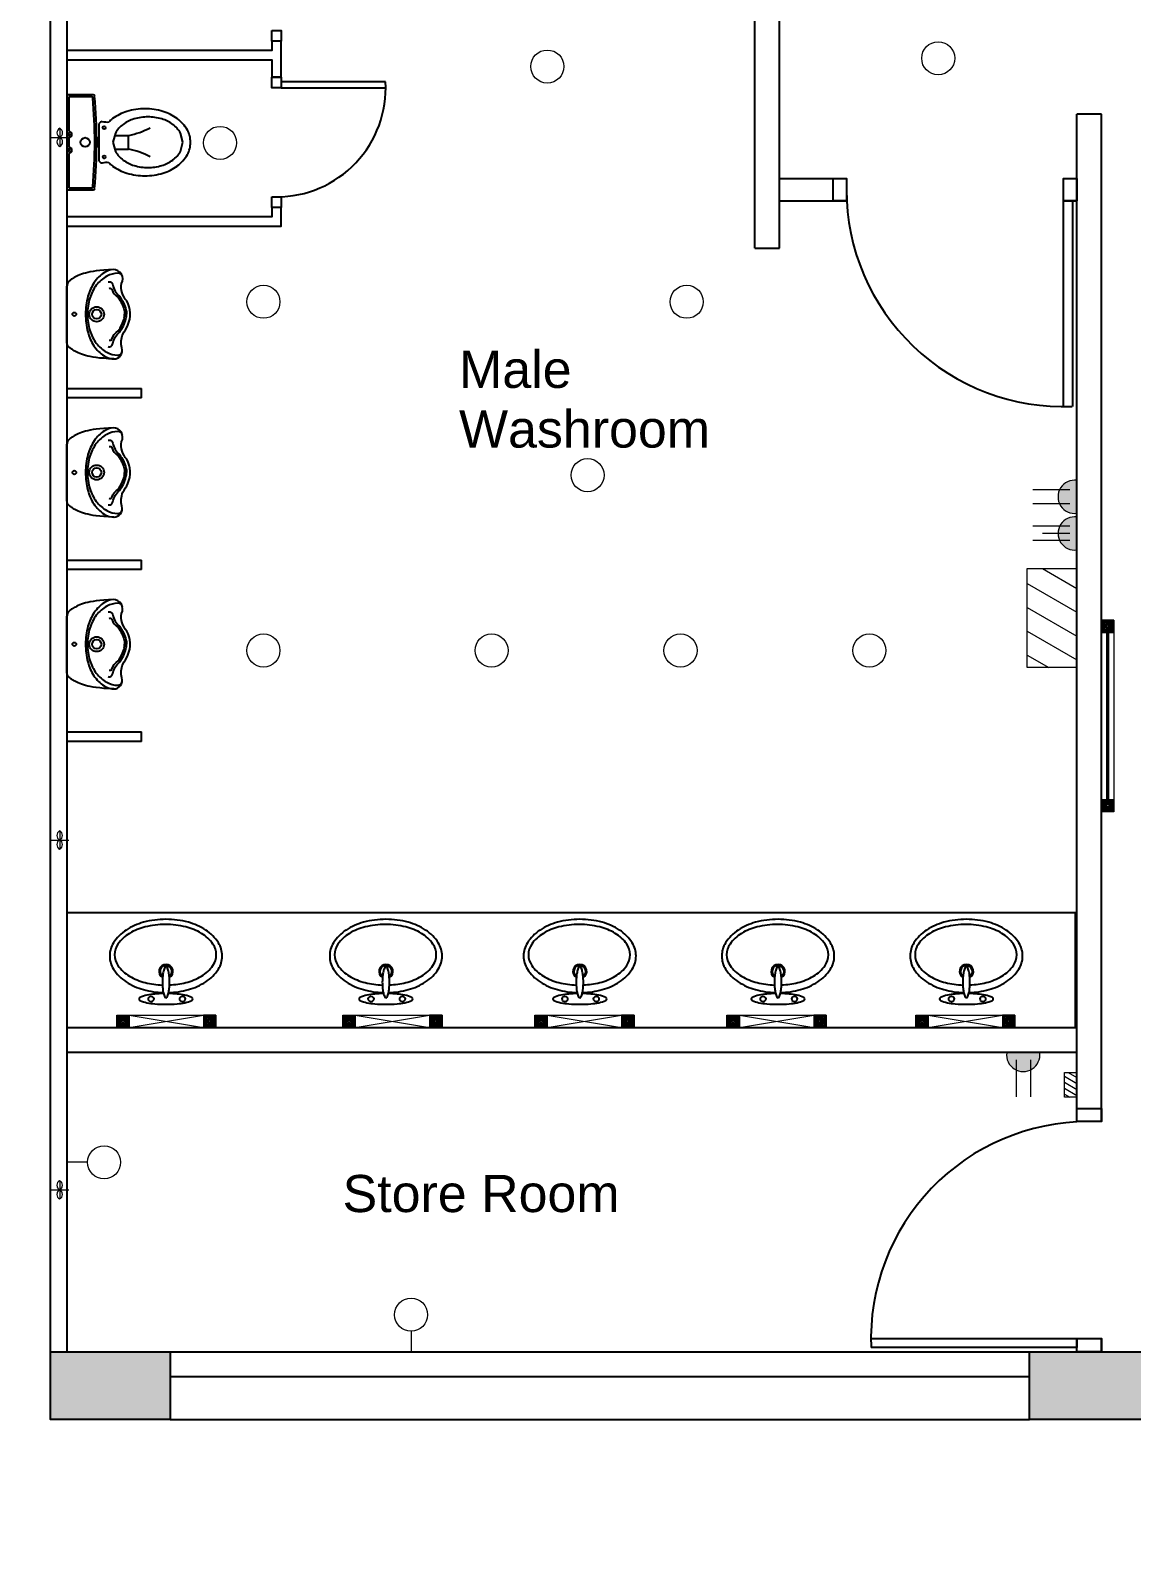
# Model space of a CAD drawing. Header units: inches. Extents: x 535 to 3103, y 2999 to 4393.
# Drawn here: x 2363.6 to 2541.3, y 2999 to 3245.3 of the extents above; entities that cross this region are included whole.
import ezdxf

# ---------------------------------------------------------------- set-up
doc = ezdxf.new("R2010")
doc.units = ezdxf.units.IN
doc.header["$MEASUREMENT"] = 0
for name, color, linetype in [('02', 1, 'Continuous'), ('ARQ-ALV', 3, 'Continuous'), ('Column', 6, 'Continuous'), ('Door', 130, 'Continuous'), ('Sofa Washroom', 8, 'Continuous'), ('Stairs', 1, 'Continuous'), ('Text', 7, 'Continuous'), ('Wall', 3, 'Continuous'), ('Washroom wall', 2, 'Continuous')]:
    doc.layers.add(name, color=color, linetype=linetype)
doc.layers.add('E. Fixture', color=6, linetype='Continuous', lineweight=20)
doc.layers.add('HATCH', color=251, linetype='Continuous', lineweight=5)
doc.styles.get("Standard").update_dxf_attribs({"font": 'arial.ttf'})

# ---------------------------------------------------------------- blocks, each defined once
blk = doc.blocks.new('15PLAV01')
for points in [[(0.54, 9.94, 0.016127), (2.42, 10.04, 0.028693), (4.14, 10.28, 0.063192), (5.65, 10.78, 0.287816), (5.85, 11.1, 0.287816), (5.65, 11.42, 0.063192), (4.14, 11.93, 0.028693), (2.42, 12.17, 0.020666), (0.01, 12.27, 0.020666), (-2.4, 12.17, 0.028693), (-4.12, 11.93, 0.063192), (-5.63, 11.42, 0.287816), (-5.83, 11.1, 0.287816)], [(-5.83, 11.1, 0.287816), (-5.63, 10.78, 0.063192), (-4.12, 10.28, 0.028693), (-2.4, 10.04, 0.016127), (-0.52, 9.94, 0.016127)], [(-12.2, 1.77, 0.142413), (-11.37, -1.08, 0.107169), (-8.62, -3.86, 0.078677), (-4.85, -5.55, 0.066056), (0.01, -6.19, 0.066056), (4.87, -5.55, 0.078677), (8.64, -3.86, 0.107169), (11.39, -1.08, 0.142413), (12.22, 1.77, 0.142413), (11.39, 4.62, 0.107169), (8.64, 7.4, 0.078677), (4.87, 9.09, 0.058254), (0.59, 9.72, 0.058254)], [(-0.57, 9.72, 0.058254), (-4.85, 9.09, 0.078677), (-8.62, 7.4, 0.107169), (-11.37, 4.62, 0.142413), (-12.2, 1.77)], [(-10.92, 1.51, 0.152986), (-10.2, -0.8, 0.106898), (-7.69, -3.14, 0.074008), (-4.31, -4.53, 0.060597), (0.12, -5.07, 0.060597), (4.54, -4.53, 0.074008), (7.92, -3.14, 0.106898), (10.43, -0.8, 0.152986), (11.16, 1.51, 0.152986), (10.43, 3.83, 0.106898), (7.92, 6.16, 0.074008), (4.54, 7.55, 0.05164), (0.77, 8.08, 0.05164)], [(-0.76, 8.07, 0.048749), (-4.31, 7.55, 0.074008), (-7.69, 6.16, 0.106898), (-10.2, 3.83, 0.152986), (-10.92, 1.51)]]:
    blk.add_lwpolyline(points, format="xyb")
blk.add_lwpolyline([(0.01, 10.84, 0.272053), (-0.21, 10.72, 0.070491), (-0.54, 9.86, 0.032887), (-0.7, 8.86, 0.023829), (-0.77, 7.47, 0.023829), (-0.7, 6.09, 0.032887), (-0.54, 5.09, 0.070491), (-0.21, 4.23, 0.272053), (0.01, 4.1, 0.272053), (0.23, 4.23, 0.070491), (0.56, 5.09, 0.032887), (0.72, 6.09, 0.023829), (0.79, 7.47, 0.023829), (0.72, 8.86, 0.032887), (0.56, 9.86, 0.070491), (0.23, 10.72, 0.272053)], format="xyb", close=True)
for centre in [(-3.57, 11.12), (3.25, 11.12)]:
    blk.add_circle(centre, 0.583)
for radius, start, end in [(1.51, 119.1251, 60.334), (1.3, 123.6128, 55.736)]:
    blk.add_arc((0, 5.14), radius, start, end)
blk = doc.blocks.new('14')
at = {"layer": 'E. Fixture'}
for p, q in [((26225, -3900.1), (26243, -3900.1)), ((26234, -3909.1), (26234, -3891.1))]:
    blk.add_line(p, q, dxfattribs=at)
for centre, start, end in [((26229.5, -3902.4), 26.564, 153.436), ((26229.5, -3897.9), 206.564, 333.436), ((26238.5, -3902.4), 26.564, 153.436), ((26238.5, -3897.9), 206.564, 333.436)]:
    blk.add_arc(centre, 5.03, start, end, dxfattribs=at)
blk = doc.blocks.new('05')
at = {"layer": 'E. Fixture'}
blk.add_hatch(color=256, dxfattribs=at).paths.add_polyline_path([(27124.32, -3822.56), (27124.32, -3814.56, 1.138442)])
for p, q in [((27124.32, -3822.56), (27124.32, -3814.56)), ((27122.65, -3816.83), (27113.67, -3816.83)), ((27122.65, -3820.28), (27113.67, -3820.28)), ((27122.65, -3818.56), (27115.97, -3818.56))]:
    blk.add_line(p, q, dxfattribs=at)
blk.add_arc((27123.8, -3818.56), 4.03, 82.5917, 277.4083, dxfattribs=at)
blk = doc.blocks.new('10')
at = {"layer": 'E. Fixture'}
blk.add_hatch(color=256, dxfattribs=at).paths.add_polyline_path([(27132.13, -3831.38), (27132.13, -3823.38, 1.138442)])
for p, q in [((27132.13, -3831.38), (27132.13, -3823.38)), ((27130.46, -3825.65), (27121.48, -3825.65)), ((27130.46, -3829.1), (27121.48, -3829.1))]:
    blk.add_line(p, q, dxfattribs=at)
blk.add_arc((27131.61, -3827.38), 4.03, 82.5917, 277.4083, dxfattribs=at)
blk = doc.blocks.new('oo')
at = {"layer": 'E. Fixture', "lineweight": 15}
for p, q in [((755.23, 589.1), (809.18, 589.1)), ((755.23, 589.03), (809.18, 589.03)), ((755.23, 588.97), (809.18, 588.97)), ((755.23, 588.9), (809.18, 588.9)), ((755.23, 588.77), (809.18, 588.77)), ((755.23, 588.63), (809.18, 588.63)), ((755.23, 588.57), (809.18, 588.57)), ((755.23, 588.5), (809.18, 588.5)), ((755.23, 588.43), (809.18, 588.43)), ((755.23, 588.43), (809.18, 588.43))]:
    blk.add_line(p, q, dxfattribs=at)
at = {"layer": 'E. Fixture', "color": 5, "lineweight": 15}
blk.add_lwpolyline([(751.23, 590.77), (813.18, 590.77), (813.18, 586.76), (751.23, 586.76), (751.23, 590.77)], dxfattribs=at)
at = {"layer": 'HATCH', "lineweight": 15}
for points in [[(751.23, 590.77), (755.23, 590.77), (755.23, 586.76), (751.23, 586.76)], [(751.56, 590.43), (754.89, 590.43), (754.89, 587.1), (751.56, 587.1)], [(751.89, 590.1), (754.56, 590.1), (754.56, 587.43), (751.89, 587.43)], [(752.23, 589.77), (754.23, 589.77), (754.23, 587.76), (752.23, 587.76)], [(752.56, 589.43), (753.89, 589.43), (753.89, 588.1), (752.56, 588.1)], [(752.89, 589.1), (753.56, 589.1), (753.56, 588.43), (752.89, 588.43)], [(813.18, 590.77), (809.18, 590.77), (809.18, 586.76), (813.18, 586.76)], [(812.85, 590.43), (809.51, 590.43), (809.51, 587.1), (812.85, 587.1)], [(812.52, 590.1), (809.85, 590.1), (809.85, 587.43), (812.52, 587.43)], [(812.18, 589.77), (810.18, 589.77), (810.18, 587.76), (812.18, 587.76)], [(811.85, 589.43), (810.52, 589.43), (810.52, 588.1), (811.85, 588.1)], [(811.52, 589.1), (810.85, 589.1), (810.85, 588.43), (811.52, 588.43)]]:
    blk.add_lwpolyline(points, close=True, dxfattribs=at)

msp = doc.modelspace()

# ---------------------------------------------------------------- hatches: boundary and pattern name
at = {"layer": 'E. Fixture', "lineweight": 5}
h = msp.add_hatch(dxfattribs=at)
h.set_pattern_fill('ANSI31', color=256, scale=26.668912, angle=105, style=0)
h.set_pattern_definition([(150, (-4905.811, -67689.1372), (-1.666807, -2.88699442), [])])
h.paths.add_polyline_path([(2532.48, 3142.41), (2532.48, 3158.42), (2524.48, 3158.42), (2524.48, 3142.41)])
h = msp.add_hatch(dxfattribs=at)
h.set_pattern_fill('ANSI31', color=256, scale=6.667228, angle=105, style=0)
h.set_pattern_definition([(150, (672.9069, -14634.8881), (-0.41670175, -0.721748606), [])])
h.paths.add_polyline_path([(2532.48, 3073), (2532.48, 3077), (2530.48, 3077), (2530.48, 3073)])
at = {"layer": 'Stairs'}
h = msp.add_hatch(dxfattribs=at)
h.set_pattern_fill('ANSI31', color=6)
h.paths.add_polyline_path([(2873.86, 3461.02), (2854.55, 3461.02), (2854.55, 3450.11), (2873.86, 3450.11)])
h.paths.add_polyline_path([(2386.13, 3460.87), (2366.81, 3460.87), (2366.81, 3449.95), (2386.13, 3449.95)])
h.paths.add_polyline_path([(2386.13, 3031.89), (2366.81, 3031.89), (2366.81, 3020.97), (2386.13, 3020.97)])
h.paths.add_polyline_path([(2544.14, 3031.89), (2524.82, 3031.89), (2524.82, 3020.97), (2544.14, 3020.97)])
h.paths.add_polyline_path([(2689.03, 3031.89), (2669.72, 3031.89), (2669.72, 3020.97), (2689.03, 3020.97)])
h.paths.add_polyline_path([(2873.9, 3031.82), (2854.59, 3031.82), (2854.59, 3020.91), (2873.9, 3020.91)])
h.paths.add_polyline_path([(1341.11, 3438.95), (1321.8, 3438.95), (1321.8, 3428.03), (1341.11, 3428.03)])
h.paths.add_polyline_path([(1828.85, 3439.1), (1809.54, 3439.1), (1809.54, 3428.19), (1828.85, 3428.19)])
h.paths.add_polyline_path([(1828.88, 3009.9), (1809.57, 3009.9), (1809.57, 2998.99), (1828.88, 2998.99)])
h.paths.add_polyline_path([(1644.02, 3009.97), (1624.7, 3009.97), (1624.7, 2999.05), (1644.02, 2999.05)])
h.paths.add_polyline_path([(1499.12, 3009.97), (1479.81, 3009.97), (1479.81, 2999.05), (1499.12, 2999.05)])
h.paths.add_polyline_path([(1341.11, 3009.97), (1321.8, 3009.97), (1321.8, 2999.05), (1341.11, 2999.05)])

# ---------------------------------------------------------------- linework, layer by layer
at = {"layer": '02'}
msp.add_lwpolyline([(2420.88, 3237.03), (2404.05, 3237.03), (2404.05, 3236.07), (2420.91, 3236.07)], dxfattribs=at)
at = {"layer": 'ARQ-ALV'}
msp.add_line((2532.48, 3221.4), (2532.48, 3217.8), dxfattribs=at)
at = {"layer": 'Column'}
for points in [[(2366.81, 3031.89), (2386.13, 3031.89), (2386.13, 3020.97), (2366.81, 3020.97)], [(2524.82, 3031.89), (2544.14, 3031.89), (2544.14, 3020.97), (2524.82, 3020.97)]]:
    msp.add_lwpolyline(points, close=True, dxfattribs=at)
at = {"layer": 'Door'}
for points in [[(2402.53, 3245.32), (2404.05, 3245.32), (2404.05, 3243.61), (2402.53, 3243.61)], [(2402.53, 3237.79), (2404.05, 3237.79), (2404.05, 3236.07), (2402.53, 3236.07)], [(2495.29, 3217.8), (2493.15, 3217.8), (2493.15, 3221.41), (2495.29, 3221.41)], [(2532.48, 3217.8), (2530.33, 3217.8), (2530.33, 3221.41), (2532.48, 3221.41)], [(2402.53, 3218.45), (2404.05, 3218.45), (2404.05, 3216.74), (2402.53, 3216.74)], [(2532.48, 3069.07), (2532.48, 3071.22), (2536.48, 3071.22), (2536.48, 3069.07)], [(2532.48, 3031.89), (2532.48, 3034.03), (2536.48, 3034.03), (2536.48, 3031.89)]]:
    msp.add_lwpolyline(points, close=True, dxfattribs=at)
for points in [[(2530.33, 3184.56), (2530.33, 3217.8), (2531.76, 3217.8), (2531.76, 3184.59)], [(2499.24, 3034.03), (2532.48, 3034.03), (2532.48, 3032.61), (2499.27, 3032.61)]]:
    msp.add_lwpolyline(points, dxfattribs=at)
for centre, radius, start, end in [((2403.29, 3236.07), 17.62, 270, 3.1106), ((2530.33, 3219.61), 35.04, 180, 272.3291), ((2534.29, 3034.03), 35.04, 90, 182.3291)]:
    msp.add_arc(centre, radius, start, end, dxfattribs=at)
at = {"layer": 'E. Fixture', "lineweight": 5}
for p, q in [((2379.5, 3084.28), (2391.5, 3086.28)), ((2379.5, 3086.28), (2391.5, 3084.28)), ((2416, 3084.28), (2428, 3086.28)), ((2416, 3086.28), (2428, 3084.28)), ((2447, 3084.28), (2459, 3086.28)), ((2447, 3086.28), (2459, 3084.28)), ((2478, 3084.28), (2490, 3086.28)), ((2478, 3086.28), (2490, 3084.28)), ((2508.5, 3084.28), (2520.5, 3086.28)), ((2508.5, 3086.28), (2520.5, 3084.28)), ((2369.44, 3063.51), (2369.44, 3061.49)), ((2372.77, 3062.5), (2369.44, 3062.5)), ((2425, 3035.22), (2425, 3031.89)), ((2423.99, 3031.89), (2426.01, 3031.89))]:
    msp.add_line(p, q, dxfattribs=at)
for points in [[(2524.48, 3142.41), (2524.48, 3158.42), (2532.48, 3158.42), (2532.48, 3142.41)], [(2530.48, 3073), (2530.48, 3077), (2532.48, 3077), (2532.48, 3073)]]:
    msp.add_lwpolyline(points, close=True, dxfattribs=at)
at = {"layer": 'E. Fixture', "color": 252, "lineweight": 5}
for points in [[(2377.5, 3086.28), (2379.5, 3086.28), (2379.5, 3084.28), (2377.5, 3084.28)], [(2377.67, 3086.12), (2379.33, 3086.12), (2379.33, 3084.45), (2377.67, 3084.45)], [(2377.83, 3085.95), (2379.17, 3085.95), (2379.17, 3084.62), (2377.83, 3084.62)], [(2378, 3085.78), (2379, 3085.78), (2379, 3084.78), (2378, 3084.78)], [(2378.17, 3085.62), (2378.83, 3085.62), (2378.83, 3084.95), (2378.17, 3084.95)], [(2378.33, 3085.45), (2378.67, 3085.45), (2378.67, 3085.12), (2378.33, 3085.12)], [(2393.5, 3086.28), (2391.5, 3086.28), (2391.5, 3084.28), (2393.5, 3084.28)], [(2393.33, 3086.12), (2391.67, 3086.12), (2391.67, 3084.45), (2393.33, 3084.45)], [(2393.17, 3085.95), (2391.83, 3085.95), (2391.83, 3084.62), (2393.17, 3084.62)], [(2393, 3085.78), (2392, 3085.78), (2392, 3084.78), (2393, 3084.78)], [(2392.83, 3085.62), (2392.17, 3085.62), (2392.17, 3084.95), (2392.83, 3084.95)], [(2392.67, 3085.45), (2392.33, 3085.45), (2392.33, 3085.12), (2392.67, 3085.12)], [(2414, 3086.28), (2416, 3086.28), (2416, 3084.28), (2414, 3084.28)], [(2414.17, 3086.12), (2415.83, 3086.12), (2415.83, 3084.45), (2414.17, 3084.45)], [(2414.33, 3085.95), (2415.67, 3085.95), (2415.67, 3084.62), (2414.33, 3084.62)], [(2414.5, 3085.78), (2415.5, 3085.78), (2415.5, 3084.78), (2414.5, 3084.78)], [(2414.67, 3085.62), (2415.33, 3085.62), (2415.33, 3084.95), (2414.67, 3084.95)], [(2414.83, 3085.45), (2415.17, 3085.45), (2415.17, 3085.12), (2414.83, 3085.12)], [(2430, 3086.28), (2428, 3086.28), (2428, 3084.28), (2430, 3084.28)], [(2429.83, 3086.12), (2428.17, 3086.12), (2428.17, 3084.45), (2429.83, 3084.45)], [(2429.67, 3085.95), (2428.33, 3085.95), (2428.33, 3084.62), (2429.67, 3084.62)], [(2429.5, 3085.78), (2428.5, 3085.78), (2428.5, 3084.78), (2429.5, 3084.78)], [(2429.33, 3085.62), (2428.67, 3085.62), (2428.67, 3084.95), (2429.33, 3084.95)], [(2429.17, 3085.45), (2428.83, 3085.45), (2428.83, 3085.12), (2429.17, 3085.12)], [(2445, 3086.28), (2447, 3086.28), (2447, 3084.28), (2445, 3084.28)], [(2445.17, 3086.12), (2446.83, 3086.12), (2446.83, 3084.45), (2445.17, 3084.45)], [(2445.33, 3085.95), (2446.67, 3085.95), (2446.67, 3084.62), (2445.33, 3084.62)], [(2445.5, 3085.78), (2446.5, 3085.78), (2446.5, 3084.78), (2445.5, 3084.78)], [(2445.67, 3085.62), (2446.33, 3085.62), (2446.33, 3084.95), (2445.67, 3084.95)], [(2445.83, 3085.45), (2446.17, 3085.45), (2446.17, 3085.12), (2445.83, 3085.12)], [(2461, 3086.28), (2459, 3086.28), (2459, 3084.28), (2461, 3084.28)], [(2460.83, 3086.12), (2459.17, 3086.12), (2459.17, 3084.45), (2460.83, 3084.45)], [(2460.67, 3085.95), (2459.33, 3085.95), (2459.33, 3084.62), (2460.67, 3084.62)], [(2460.5, 3085.78), (2459.5, 3085.78), (2459.5, 3084.78), (2460.5, 3084.78)], [(2460.33, 3085.62), (2459.67, 3085.62), (2459.67, 3084.95), (2460.33, 3084.95)], [(2460.17, 3085.45), (2459.83, 3085.45), (2459.83, 3085.12), (2460.17, 3085.12)], [(2476, 3086.28), (2478, 3086.28), (2478, 3084.28), (2476, 3084.28)], [(2476.17, 3086.12), (2477.83, 3086.12), (2477.83, 3084.45), (2476.17, 3084.45)], [(2476.33, 3085.95), (2477.67, 3085.95), (2477.67, 3084.62), (2476.33, 3084.62)], [(2476.5, 3085.78), (2477.5, 3085.78), (2477.5, 3084.78), (2476.5, 3084.78)], [(2476.67, 3085.62), (2477.33, 3085.62), (2477.33, 3084.95), (2476.67, 3084.95)], [(2476.83, 3085.45), (2477.17, 3085.45), (2477.17, 3085.12), (2476.83, 3085.12)], [(2492, 3086.28), (2490, 3086.28), (2490, 3084.28), (2492, 3084.28)], [(2491.83, 3086.12), (2490.17, 3086.12), (2490.17, 3084.45), (2491.83, 3084.45)], [(2491.67, 3085.95), (2490.33, 3085.95), (2490.33, 3084.62), (2491.67, 3084.62)], [(2491.5, 3085.78), (2490.5, 3085.78), (2490.5, 3084.78), (2491.5, 3084.78)], [(2491.33, 3085.62), (2490.67, 3085.62), (2490.67, 3084.95), (2491.33, 3084.95)], [(2491.17, 3085.45), (2490.83, 3085.45), (2490.83, 3085.12), (2491.17, 3085.12)], [(2506.5, 3086.28), (2508.5, 3086.28), (2508.5, 3084.28), (2506.5, 3084.28)], [(2506.67, 3086.12), (2508.33, 3086.12), (2508.33, 3084.45), (2506.67, 3084.45)], [(2506.83, 3085.95), (2508.17, 3085.95), (2508.17, 3084.62), (2506.83, 3084.62)], [(2507, 3085.78), (2508, 3085.78), (2508, 3084.78), (2507, 3084.78)], [(2507.17, 3085.62), (2507.83, 3085.62), (2507.83, 3084.95), (2507.17, 3084.95)], [(2507.33, 3085.45), (2507.67, 3085.45), (2507.67, 3085.12), (2507.33, 3085.12)], [(2522.5, 3086.28), (2520.5, 3086.28), (2520.5, 3084.28), (2522.5, 3084.28)], [(2522.33, 3086.12), (2520.67, 3086.12), (2520.67, 3084.45), (2522.33, 3084.45)], [(2522.17, 3085.95), (2520.83, 3085.95), (2520.83, 3084.62), (2522.17, 3084.62)], [(2522, 3085.78), (2521, 3085.78), (2521, 3084.78), (2522, 3084.78)], [(2521.83, 3085.62), (2521.17, 3085.62), (2521.17, 3084.95), (2521.83, 3084.95)], [(2521.67, 3085.45), (2521.33, 3085.45), (2521.33, 3085.12), (2521.67, 3085.12)]]:
    msp.add_lwpolyline(points, close=True, dxfattribs=at)
for points in [[(2377.5, 3086.28), (2393.5, 3086.28), (2393.5, 3084.28), (2377.5, 3084.28), (2377.5, 3086.28)], [(2414, 3086.28), (2430, 3086.28), (2430, 3084.28), (2414, 3084.28), (2414, 3086.28)], [(2445, 3086.28), (2461, 3086.28), (2461, 3084.28), (2445, 3084.28), (2445, 3086.28)], [(2476, 3086.28), (2492, 3086.28), (2492, 3084.28), (2476, 3084.28), (2476, 3086.28)], [(2506.5, 3086.28), (2522.5, 3086.28), (2522.5, 3084.28), (2506.5, 3084.28), (2506.5, 3086.28)]]:
    msp.add_lwpolyline(points, dxfattribs=at)
at = {"layer": 'E. Fixture', "lineweight": 5}
for centre in [(2447, 3239.5), (2510.11, 3240.84), (2394.17, 3227.17), (2401.17, 3201.5), (2469.5, 3201.5), (2453.5, 3173.5), (2401.17, 3145.17), (2438, 3145.17), (2468.5, 3145.17), (2499, 3145.17), (2375.44, 3062.5), (2425, 3037.89)]:
    msp.add_circle(centre, 2.67, dxfattribs=at)
at = {"layer": 'Sofa Washroom'}
for p, q in [((2369.44, 3234.93), (2369.44, 3228.86)), ((2373.69, 3234.93), (2369.44, 3234.93)), ((2369.76, 3234.61), (2369.76, 3229.05)), ((2373.45, 3234.61), (2369.76, 3234.61)), ((2369.44, 3234.18), (2369.76, 3234.18)), ((2369.44, 3233.58), (2369.76, 3233.58)), ((2369.44, 3230.57), (2369.76, 3230.57)), ((2369.44, 3229.97), (2369.76, 3229.97)), ((2374.67, 3224.2), (2374.67, 3230.32)), ((2369.44, 3228.86), (2369.88, 3228.6)), ((2369.88, 3228.44), (2369.44, 3228.18)), ((2369.44, 3228.18), (2369.44, 3226.35)), ((2369.76, 3229.05), (2370.19, 3228.8)), ((2370.19, 3228.25), (2369.76, 3227.99)), ((2369.76, 3227.99), (2369.76, 3226.54)), ((2369.88, 3228.6), (2369.88, 3228.44)), ((2370.19, 3228.8), (2370.19, 3228.25)), ((2374.25, 3227.26), (2374.25, 3228.07)), ((2374.25, 3228.07), (2374.31, 3228.07)), ((2374.25, 3226.45), (2374.25, 3227.26)), ((2374.31, 3228.07), (2374.31, 3227.26)), ((2374.67, 3228.01), (2374.31, 3228.01)), ((2374.31, 3227.26), (2374.31, 3226.45)), ((2377.28, 3228.76), (2376.88, 3227.28)), ((2376.88, 3227.28), (2377.28, 3225.79)), ((2377.18, 3228.38), (2379.41, 3228.38)), ((2379.41, 3226.14), (2379.41, 3228.38)), ((2388.17, 3227.28), (2387.77, 3228.76)), ((2387.77, 3225.79), (2388.17, 3227.28)), ((2369.44, 3226.35), (2369.88, 3226.08)), ((2369.88, 3225.93), (2369.44, 3225.67)), ((2369.44, 3225.67), (2369.44, 3219.59)), ((2369.44, 3224.56), (2369.76, 3224.56)), ((2369.76, 3226.54), (2370.19, 3226.28)), ((2370.19, 3225.73), (2369.76, 3225.47)), ((2369.76, 3225.47), (2369.76, 3219.92)), ((2369.88, 3226.08), (2369.88, 3225.93)), ((2370.19, 3226.28), (2370.19, 3225.73)), ((2374.31, 3226.45), (2374.25, 3226.45)), ((2374.67, 3226.52), (2374.31, 3226.52)), ((2377.18, 3226.14), (2379.41, 3226.14)), ((2369.44, 3223.95), (2369.76, 3223.95)), ((2369.44, 3220.95), (2369.76, 3220.95)), ((2369.44, 3220.35), (2369.76, 3220.35)), ((2369.44, 3219.59), (2373.69, 3219.59)), ((2369.76, 3219.92), (2373.45, 3219.92))]:
    msp.add_line(p, q, dxfattribs=at)
for points in [[(2376.9, 3206.7), (2376.15, 3206.67), (2375.4, 3206.62), (2374.74, 3206.56), (2374.17, 3206.49), (2373.66, 3206.42), (2373.22, 3206.34), (2372.82, 3206.25), (2372.46, 3206.15), (2372.12, 3206.05), (2371.82, 3205.95), (2371.53, 3205.84), (2371.28, 3205.73), (2371.04, 3205.62), (2370.83, 3205.51), (2370.64, 3205.41), (2370.47, 3205.31), (2370.33, 3205.22), (2370.2, 3205.14), (2370.09, 3205.06), (2369.99, 3204.98), (2369.9, 3204.91), (2369.83, 3204.85), (2369.76, 3204.78), (2369.71, 3204.72), (2369.65, 3204.66), (2369.6, 3204.59), (2369.56, 3204.51), (2369.52, 3204.43), (2369.49, 3204.32), (2369.46, 3204.2), (2369.44, 3204.05)], [(2369.44, 3194.99), (2369.44, 3204.05)], [(2377, 3192.27), (2376.15, 3192.31), (2375.4, 3192.37), (2374.74, 3192.42), (2374.17, 3192.49), (2373.66, 3192.57), (2373.22, 3192.65), (2372.82, 3192.74), (2372.46, 3192.83), (2372.12, 3192.93), (2371.82, 3193.04), (2371.53, 3193.15), (2371.28, 3193.26), (2371.04, 3193.37), (2370.83, 3193.47), (2370.64, 3193.58), (2370.47, 3193.68), (2370.33, 3193.77), (2370.2, 3193.85), (2370.09, 3193.93), (2369.99, 3194), (2369.9, 3194.07), (2369.83, 3194.14), (2369.76, 3194.2), (2369.71, 3194.27), (2369.65, 3194.33), (2369.6, 3194.4), (2369.56, 3194.47), (2369.52, 3194.56), (2369.49, 3194.66), (2369.46, 3194.79), (2369.44, 3194.94), (2369.44, 3194.99)], [(2376.9, 3181.13), (2376.15, 3181.11), (2375.4, 3181.05), (2374.74, 3181), (2374.17, 3180.93), (2373.66, 3180.85), (2373.22, 3180.77), (2372.82, 3180.68), (2372.46, 3180.59), (2372.12, 3180.49), (2371.82, 3180.38), (2371.53, 3180.27), (2371.28, 3180.16), (2371.04, 3180.05), (2370.83, 3179.95), (2370.64, 3179.84), (2370.47, 3179.74), (2370.33, 3179.65), (2370.2, 3179.57), (2370.09, 3179.49), (2369.99, 3179.42), (2369.9, 3179.35), (2369.83, 3179.28), (2369.76, 3179.22), (2369.71, 3179.15), (2369.65, 3179.09), (2369.6, 3179.02), (2369.56, 3178.95), (2369.52, 3178.86), (2369.49, 3178.76), (2369.46, 3178.63), (2369.44, 3178.48)], [(2369.44, 3169.43), (2369.44, 3178.48)], [(2377, 3166.71), (2376.15, 3166.75), (2375.4, 3166.8), (2374.74, 3166.86), (2374.17, 3166.93), (2373.66, 3167), (2373.22, 3167.08), (2372.82, 3167.17), (2372.46, 3167.27), (2372.12, 3167.37), (2371.82, 3167.47), (2371.53, 3167.58), (2371.28, 3167.69), (2371.04, 3167.8), (2370.83, 3167.91), (2370.64, 3168.01), (2370.47, 3168.11), (2370.33, 3168.2), (2370.2, 3168.28), (2370.09, 3168.36), (2369.99, 3168.44), (2369.9, 3168.51), (2369.83, 3168.57), (2369.76, 3168.64), (2369.71, 3168.7), (2369.65, 3168.76), (2369.6, 3168.83), (2369.56, 3168.91), (2369.52, 3168.99), (2369.49, 3169.1), (2369.46, 3169.22), (2369.44, 3169.37), (2369.44, 3169.43)], [(2376.9, 3153.39), (2376.15, 3153.36), (2375.4, 3153.31), (2374.74, 3153.25), (2374.17, 3153.19), (2373.66, 3153.11), (2373.22, 3153.03), (2372.82, 3152.94), (2372.46, 3152.85), (2372.12, 3152.75), (2371.82, 3152.64), (2371.53, 3152.53), (2371.28, 3152.42), (2371.04, 3152.31), (2370.83, 3152.2), (2370.64, 3152.1), (2370.47, 3152), (2370.33, 3151.91), (2370.2, 3151.83), (2370.09, 3151.75), (2369.99, 3151.68), (2369.9, 3151.61), (2369.83, 3151.54), (2369.76, 3151.48), (2369.71, 3151.41), (2369.65, 3151.35), (2369.6, 3151.28), (2369.56, 3151.21), (2369.52, 3151.12), (2369.49, 3151.01), (2369.46, 3150.89), (2369.44, 3150.74)], [(2369.44, 3141.69), (2369.44, 3150.74)], [(2377, 3138.97), (2376.15, 3139.01), (2375.4, 3139.06), (2374.74, 3139.12), (2374.17, 3139.18), (2373.66, 3139.26), (2373.22, 3139.34), (2372.82, 3139.43), (2372.46, 3139.52), (2372.12, 3139.63), (2371.82, 3139.73), (2371.53, 3139.84), (2371.28, 3139.95), (2371.04, 3140.06), (2370.83, 3140.17), (2370.64, 3140.27), (2370.47, 3140.37), (2370.33, 3140.46), (2370.2, 3140.54), (2370.09, 3140.62), (2369.99, 3140.69), (2369.9, 3140.76), (2369.83, 3140.83), (2369.76, 3140.9), (2369.71, 3140.96), (2369.65, 3141.02), (2369.6, 3141.09), (2369.56, 3141.17), (2369.52, 3141.25), (2369.49, 3141.36), (2369.46, 3141.48), (2369.44, 3141.63), (2369.44, 3141.69)]]:
    msp.add_lwpolyline(points, dxfattribs=at)
for points in [[(2376.9, 3206.7, 0.119593), (2375.5, 3206.23, 0.107169), (2373.85, 3204.61, 0.078682), (2372.84, 3202.39, 0.066063), (2372.45, 3199.51, 0.066063), (2372.82, 3196.64, 0.078682), (2373.8, 3194.4, 0.107169), (2375.44, 3192.77, 0.142401), (2377.12, 3192.28, 0.142401)], [(2377.67, 3206.11, 0.127699), (2375.87, 3205.64, 0.106184), (2374.19, 3204.17, 0.085379), (2373.14, 3202.1, 0.074867), (2372.75, 3199.49, 0.074867), (2373.14, 3196.88, 0.085379), (2374.19, 3194.81, 0.106184), (2375.87, 3193.34, 0.127699), (2377.67, 3192.88, 0.127699)], [(2377, 3192.27, 0.520415), (2378.3, 3194.04, -0.151702), (2378.47, 3196.29, 0.059081), (2379.27, 3197.73, 0.243177), (2379.1, 3201.63, -0.213207), (2378.24, 3204.47, 0.594434), (2376.9, 3206.7, -0.234778)], [(2376.09, 3204.72, -0.464563), (2376.85, 3204.22, 0.167632), (2377.94, 3202.4, -0.095318), (2378.98, 3200.22, -0.050009), (2379.06, 3199.49, 0.218261)], [(2376.26, 3203.66, -0.415723), (2376.69, 3203.52, 0.170209), (2377.71, 3202.19, -0.093621), (2378.69, 3200.15, -0.049452), (2378.76, 3199.49, -0.049452)], [(2376.09, 3194.27, 0.464563), (2376.85, 3194.76, -0.167632), (2377.94, 3196.59, 0.095318), (2378.98, 3198.77, 0.050009), (2379.06, 3199.49, -0.218261)], [(2376.26, 3195.32, 0.415723), (2376.69, 3195.47, -0.170209), (2377.71, 3196.79, 0.093621), (2378.69, 3198.84, 0.049452), (2378.76, 3199.5, 0.049452)], [(2376.9, 3181.13, 0.119593), (2375.5, 3180.66, 0.107169), (2373.85, 3179.05, 0.078682), (2372.84, 3176.82, 0.066063), (2372.45, 3173.95, 0.066063), (2372.82, 3171.07, 0.078682), (2373.8, 3168.84, 0.107169), (2375.44, 3167.21, 0.142401), (2377.12, 3166.71, 0.142401)], [(2377.67, 3180.54, 0.127699), (2375.87, 3180.08, 0.106184), (2374.19, 3178.61, 0.085379), (2373.14, 3176.54, 0.074867), (2372.75, 3173.93, 0.074867), (2373.14, 3171.32, 0.085379), (2374.19, 3169.25, 0.106184), (2375.87, 3167.78, 0.127699), (2377.67, 3167.31, 0.127699)], [(2377, 3166.71, 0.520415), (2378.3, 3168.48, -0.151702), (2378.47, 3170.73, 0.059081), (2379.27, 3172.17, 0.243177), (2379.1, 3176.06, -0.213207), (2378.24, 3178.91, 0.594434), (2376.9, 3181.13, -0.234778)], [(2376.09, 3179.15, -0.464563), (2376.85, 3178.66, 0.167632), (2377.94, 3176.83, -0.095318), (2378.98, 3174.65, -0.050009), (2379.06, 3173.93, 0.218261)], [(2376.26, 3178.1, -0.415723), (2376.69, 3177.95, 0.170209), (2377.71, 3176.63, -0.093621), (2378.69, 3174.58, -0.049452), (2378.76, 3173.92, -0.049452)], [(2376.09, 3168.7, 0.464563), (2376.85, 3169.2, -0.167632), (2377.94, 3171.02, 0.095318), (2378.98, 3173.2, 0.050009), (2379.06, 3173.93, -0.218261)], [(2376.26, 3169.76, 0.415723), (2376.69, 3169.9, -0.170209), (2377.71, 3171.23, 0.093621), (2378.69, 3173.27, 0.049452), (2378.76, 3173.93, 0.049452)], [(2376.9, 3153.39, 0.119593), (2375.5, 3152.92, 0.107169), (2373.85, 3151.3, 0.078682), (2372.84, 3149.08, 0.066063), (2372.45, 3146.21, 0.066063), (2372.82, 3143.33, 0.078682), (2373.8, 3141.1, 0.107169), (2375.44, 3139.46, 0.142401), (2377.12, 3138.97, 0.142401)], [(2377, 3138.97, 0.520415), (2378.3, 3140.74, -0.151702), (2378.47, 3142.98, 0.059081), (2379.27, 3144.43, 0.243177), (2379.1, 3148.32, -0.213207), (2378.24, 3151.17, 0.594434), (2376.9, 3153.39, -0.234778)], [(2377.67, 3152.8, 0.127699), (2375.87, 3152.33, 0.106184), (2374.19, 3150.86, 0.085379), (2373.14, 3148.8, 0.074867), (2372.75, 3146.19, 0.074867), (2373.14, 3143.58, 0.085379), (2374.19, 3141.51, 0.106184), (2375.87, 3140.04, 0.127699), (2377.67, 3139.57, 0.127699)], [(2376.09, 3151.41, -0.464563), (2376.85, 3150.91, 0.167632), (2377.94, 3149.09, -0.095318), (2378.98, 3146.91, -0.050009), (2379.06, 3146.19, 0.218261)], [(2376.26, 3150.36, -0.415723), (2376.69, 3150.21, 0.170209), (2377.71, 3148.89, -0.093621), (2378.69, 3146.84, -0.049452), (2378.76, 3146.18, -0.049452)], [(2376.09, 3140.96, 0.464563), (2376.85, 3141.46, -0.167632), (2377.94, 3143.28, 0.095318), (2378.98, 3145.46, 0.050009), (2379.06, 3146.19, -0.218261)], [(2376.26, 3142.01, 0.415723), (2376.69, 3142.16, -0.170209), (2377.71, 3143.49, 0.093621), (2378.69, 3145.53, 0.049452), (2378.76, 3146.19, 0.049452)]]:
    msp.add_lwpolyline(points, format="xyb", dxfattribs=at)
at = {"layer": 'Sofa Washroom', "ltscale": 3}
msp.add_lwpolyline([(2369.49, 3084.28), (2369.49, 3102.88), (2532.23, 3102.88), (2532.23, 3084.28)], dxfattribs=at)
at = {"layer": 'Sofa Washroom'}
for centre, radius in [((2375.45, 3229.62), 0.244), ((2372.39, 3227.26), 0.754), ((2375.45, 3224.91), 0.244), ((2374.25, 3199.49), 1.2), ((2374.25, 3199.49), 0.752), ((2370.64, 3199.49), 0.301), ((2370.64, 3173.93), 0.301), ((2374.25, 3173.93), 1.2), ((2374.25, 3173.93), 0.752), ((2370.64, 3146.19), 0.301), ((2374.25, 3146.19), 1.2), ((2374.25, 3146.19), 0.752)]:
    msp.add_circle(centre, radius, dxfattribs=at)
for centre, radius, start, end in [((2373.45, 3234.45), 0.166, 4.9598, 90), ((2290.48, 3227.24), 83.45, 0.0124, 4.9598), ((2373.69, 3234.7), 0.234, 5.1196, 90), ((2290.48, 3227.24), 83.77, 0.0124, 5.1196), ((2381.35, 3224.93), 7.64, 106.9261, 126.3045), ((2382.04, 3222.68), 10, 90, 106.9261), ((2382.04, 3222.68), 10, 73.0739, 90), ((2382.72, 3224.93), 7.64, 53.6955, 73.0739), ((2375.32, 3229.77), 0.857, 101.5708, 139.4951), ((2375.82, 3233.62), 3.08, 257.347, 276.9416), ((2380.3, 3226.36), 5.87, 126.3045, 134.3819), ((2381.15, 3226.55), 4.46, 125.8906, 150.2127), ((2381.98, 3225.4), 5.88, 106.6854, 125.8906), ((2377.44, 3239.32), 11.11, 280.2243, 299.2062), ((2382.52, 3223.59), 7.77, 90, 106.6854), ((2382.52, 3223.59), 7.77, 73.3146, 90), ((2383.07, 3225.4), 5.88, 54.1094, 73.3146), ((2383.9, 3226.55), 4.46, 29.7873, 54.1094), ((2383.77, 3226.36), 5.87, 29.4139, 53.6955), ((2290.48, 3227.28), 83.45, 355.0402, 359.9876), ((2290.48, 3227.28), 83.77, 354.8804, 359.9876), ((2385.37, 3227.26), 4.03, 0, 29.4139), ((2385.37, 3227.26), 4.03, 330.5861, 0), ((2381.15, 3228), 4.46, 209.7873, 234.1094), ((2377.44, 3215.21), 11.11, 60.7938, 79.7757), ((2383.9, 3228), 4.46, 305.8906, 330.2127), ((2383.77, 3228.17), 5.87, 306.3045, 330.5861), ((2375.32, 3224.76), 0.857, 220.5049, 258.4292), ((2375.82, 3220.91), 3.08, 83.0584, 102.653), ((2380.3, 3228.17), 5.87, 225.6181, 233.6955), ((2381.35, 3229.59), 7.64, 233.6955, 253.0739), ((2381.98, 3229.15), 5.88, 234.1094, 253.3146), ((2382.04, 3231.85), 10, 253.0739, 270), ((2382.52, 3230.96), 7.77, 253.3146, 270), ((2382.04, 3231.85), 10, 270, 286.9261), ((2382.52, 3230.96), 7.77, 270, 286.6854), ((2383.07, 3229.15), 5.88, 286.6854, 305.8906), ((2382.72, 3229.59), 7.64, 286.9261, 306.3045), ((2373.45, 3220.08), 0.166, 270, 355.0402), ((2373.69, 3219.83), 0.234, 270, 354.8804), ((2377.69, 3205.38), 0.734, 14.4631, 91.7821), ((2377.64, 3193.61), 0.734, 267.9368, 0.2788), ((2377.69, 3179.81), 0.734, 14.4631, 91.7821), ((2377.64, 3168.04), 0.734, 267.9368, 0.2788), ((2377.69, 3152.07), 0.734, 14.4631, 91.7821), ((2377.64, 3140.3), 0.734, 267.9368, 0.2788)]:
    msp.add_arc(centre, radius, start, end, dxfattribs=at)
at = {"layer": 'Wall'}
for p, q in [((2366.81, 3031.89), (2366.81, 3449.95)), ((2369.44, 3449.95), (2369.44, 3031.89)), ((2480.48, 3210.16), (2480.48, 3334.74)), ((2484.48, 3210.16), (2484.48, 3334.74)), ((2532.48, 3069.02), (2532.48, 3231.81)), ((2536.48, 3231.81), (2532.48, 3231.81)), ((2536.48, 3069.07), (2536.48, 3231.81)), ((2484.48, 3221.41), (2495.29, 3221.41)), ((2484.48, 3221.41), (2495.29, 3221.41)), ((2530.33, 3221.41), (2532.48, 3221.41)), ((2530.33, 3221.41), (2532.48, 3221.41)), ((2484.48, 3217.8), (2495.34, 3217.8)), ((2530.33, 3217.8), (2532.48, 3217.8)), ((2480.48, 3210.16), (2484.48, 3210.16)), ((2369.44, 3084.28), (2480.48, 3084.28)), ((2480.48, 3084.28), (2532.48, 3084.28)), ((2369.44, 3080.28), (2480.48, 3080.28)), ((2480.48, 3080.28), (2532.48, 3080.28)), ((2532.48, 3031.89), (2532.48, 3034.03)), ((2536.48, 3031.89), (2536.48, 3034.03)), ((2386.13, 3031.89), (2524.82, 3031.89)), ((2386.13, 3027.89), (2524.82, 3027.89)), ((2386.13, 3020.97), (2524.82, 3020.97))]:
    msp.add_line(p, q, dxfattribs=at)
at = {"layer": 'Washroom wall'}
for p, q in [((2404.03, 3243.61), (2402.53, 3243.61)), ((2404.03, 3237.79), (2402.53, 3237.79)), ((2404.03, 3216.74), (2402.53, 3216.74)), ((2381.47, 3185.99), (2381.47, 3187.49)), ((2381.47, 3158.25), (2381.47, 3159.75)), ((2381.47, 3130.5), (2381.47, 3132.01))]:
    msp.add_line(p, q, dxfattribs=at)
for points in [[(2402.53, 3243.61), (2402.53, 3242.1), (2369.44, 3242.1)], [(2404.03, 3237.79), (2404.03, 3243.61)], [(2369.44, 3240.6), (2402.53, 3240.6), (2402.53, 3237.79)], [(2402.53, 3216.74), (2402.53, 3215.23), (2369.44, 3215.23)], [(2369.44, 3213.73), (2404.03, 3213.73), (2404.03, 3216.74)], [(2369.44, 3187.49), (2381.47, 3187.49)], [(2381.47, 3185.99), (2369.44, 3185.99)], [(2369.44, 3159.75), (2381.47, 3159.75)], [(2381.47, 3158.25), (2369.44, 3158.25)], [(2369.44, 3132.01), (2381.47, 3132.01)], [(2381.47, 3130.5), (2369.44, 3130.5)]]:
    msp.add_lwpolyline(points, dxfattribs=at)

# ---------------------------------------------------------------- block references
at = {"lineweight": 5, "xscale": 0.5, "yscale": 0.5, "zscale": 0.5, "rotation": 90}
msp.add_blockref('oo', (2831.86, 2743.5), dxfattribs=at)
at = {"layer": 'E. Fixture', "lineweight": 5}
for name, p, xscale, yscale, zscale, rotation in [('14', (3005.45, 7513.91), 0.1633701471540731, 0.1633701471540731, 0.1633701471540731, 270), ('14', (3005.44, 7400.41), 0.1633701471540731, 0.1633701471540731, 0.1633701471540731, 270), ('10', (-27.97, -15009.42), 0.6667228028454701, 0.6667228028436512, 0.6667228028454701, 90), ('14', (3005.44, 7343.91), 0.1633701471540731, 0.1633701471540731, 0.1633701471540731, 270)]:
    msp.add_blockref(name, p, dxfattribs=dict(at, xscale=xscale, yscale=yscale, zscale=zscale, rotation=rotation))
at = {"layer": 'E. Fixture', "lineweight": 5, "xscale": 0.6667228028454701, "yscale": 0.6667228028436512, "zscale": 0.6667228028454701}
for name, p in [('10', (-15557.13, 5721.8)), ('05', (-15551.92, 5710))]:
    msp.add_blockref(name, p, dxfattribs=at)
at = {"layer": 'Sofa Washroom', "xscale": 0.7435972083101093, "yscale": 0.7435972083101093, "zscale": 0.7435972083101093, "rotation": 180}
for p in [(2385.44, 3097.15), (2420.95, 3097.15), (2452.25, 3097.15), (2484.25, 3097.15), (2514.66, 3097.15)]:
    msp.add_blockref('15PLAV01', p, dxfattribs=at)

# ---------------------------------------------------------------- texts
at = {"layer": 'Text'}
for s, p in [('Male ', (2432.75, 3187.59)), ('Washroom', (2432.75, 3177.95)), ('Store Room', (2413.95, 3054.46))]:
    msp.add_text(s, height=6, dxfattribs=at).set_placement(p)

doc.saveas('drawing.dxf')
